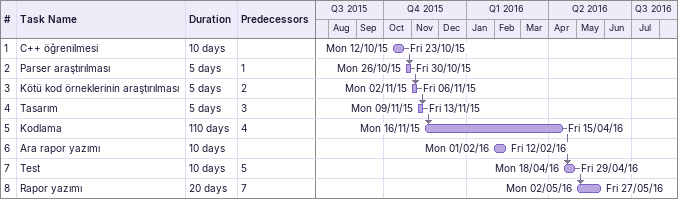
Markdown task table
| ID | Task | Duration | Start | Finish | Predecessors |
|---|---|---|---|---|---|
| 1 | C++ öğrenilmesi | 10d | 2015-10-12 | 2015-10-23 |  |
| 2 | Parser araştırılması | 5d | 2015-10-26 | 2015-10-30 | 1 |
| 3 | Kötü kod örneklerinin araştırılması | 5d | 2015-11-02 | 2015-11-06 | 2 |
| 4 | Tasarım | 5d | 2015-11-09 | 2015-11-13 | 3 |
| 5 | Kodlama | 110d | 2015-11-16 | 2016-04-15 | 4 |
| 6 | Ara rapor yazımı | 10d | 2016-02-01 | 2016-02-12 |  |
| 7 | Test | 10d | 2016-04-18 | 2016-04-29 | 5 |
| 8 | Rapor yazımı | 20d | 2016-05-02 | 2016-05-27 | 7 |
